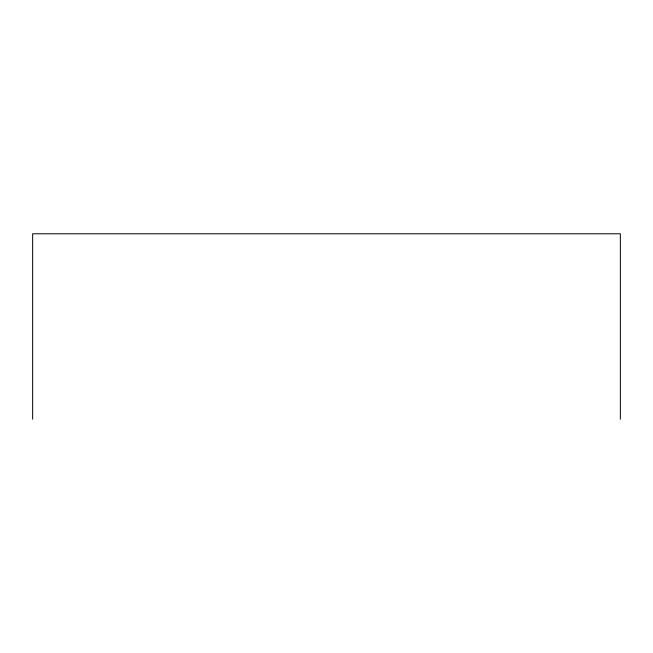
<?xml version="1.0" encoding="UTF-8"?>
<svg xmlns="http://www.w3.org/2000/svg" width="653" height="653" viewBox="0 0 653 653"><rect width="100%" height="100%" fill="white"/><g stroke="black" fill="none" stroke-linecap="round" stroke-linejoin="round"><path stroke-width="0.98" d="M620.35 419.218L620.35 233.782L32.65 233.782L32.65 419.218"/></g></svg>
